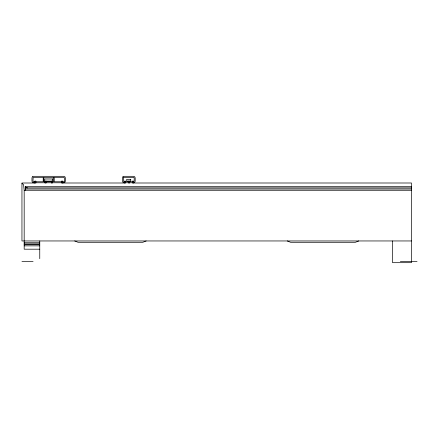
<?xml version="1.0" encoding="UTF-8"?>
<svg xmlns="http://www.w3.org/2000/svg" width="439" height="439" viewBox="0 0 439 439"><rect width="100%" height="100%" fill="white"/><g stroke="black" fill="none" stroke-linecap="round" stroke-linejoin="round"><path stroke-width="0.66" d="M146.154 240.956L142.818 242.295L78.043 242.295L74.707 240.956M358.729 240.956L355.392 242.295L290.618 242.295L287.282 240.956M34.747 181.762L33.523 181.762L32.969 181.208L33.134 177.482L43.209 177.318L43.209 181.762L35.861 181.762M25.286 190.274L25.286 186.685L411.486 186.685M25.286 187.892L411.486 187.892M25.286 189L411.486 189M21.95 183.343L23.563 184.66L24.178 190.274L411.486 190.274M411.486 240.956L21.95 240.956L21.95 182.997L35.861 182.997L35.861 181.098L34.747 181.098L34.747 182.997M24.178 242.74L39.757 242.74M24.178 243.925L39.757 243.925M24.178 244.518L39.757 244.518M24.178 245.856L39.757 245.856M39.757 249.193L24.178 249.193L24.178 190.274M21.95 261.567L33.079 261.567M400.357 261.567L417.05 261.567M27.514 187.892L25.978 187.519L25.286 186.685M392.565 240.956L392.565 262.681L411.486 262.681L411.486 182.997L132.413 182.997L132.413 181.098L133.522 181.098L133.522 182.997M129.631 181.098L129.631 182.997L128.517 182.997L128.517 181.098M124.511 182.997L124.511 181.098L125.62 181.098L125.62 182.997L61.57 182.997L61.57 181.098L62.684 181.098L62.684 182.997M52.444 181.098L52.444 182.997L51.33 182.997L51.33 181.098M46.1 181.098L46.1 182.997L44.987 182.997L44.987 181.098M39.757 240.956L39.757 258.675M32.426 176.774L31.965 177.877L31.965 181.208L32.426 182.311L33.523 182.767L63.798 182.767L64.901 182.311L65.356 181.208L65.356 177.877L64.901 176.774L63.798 176.319L33.523 176.319L32.426 176.774M64.352 181.208L63.798 181.762L54.227 181.762L54.227 177.318L63.798 177.318L64.352 177.877L64.352 181.208M122.964 176.774L122.508 177.877L122.508 181.208L122.964 182.311L124.061 182.767L133.637 182.767L134.735 182.311L135.196 181.208L135.196 177.877L134.735 176.774L133.637 176.319L124.061 176.319L122.964 176.774M123.672 177.482L123.507 181.208L124.061 181.762L133.637 181.762L134.191 181.208L134.191 177.877L133.637 177.318L123.672 177.482M53.558 177.318L43.873 177.318L43.873 181.762L53.558 181.762L53.558 177.318M52.669 178.98L44.767 178.98L44.767 181.098L52.669 181.098L52.669 178.98M130.74 179.315L126.734 179.315L126.734 181.098L130.74 181.098L130.74 179.315"/></g></svg>
